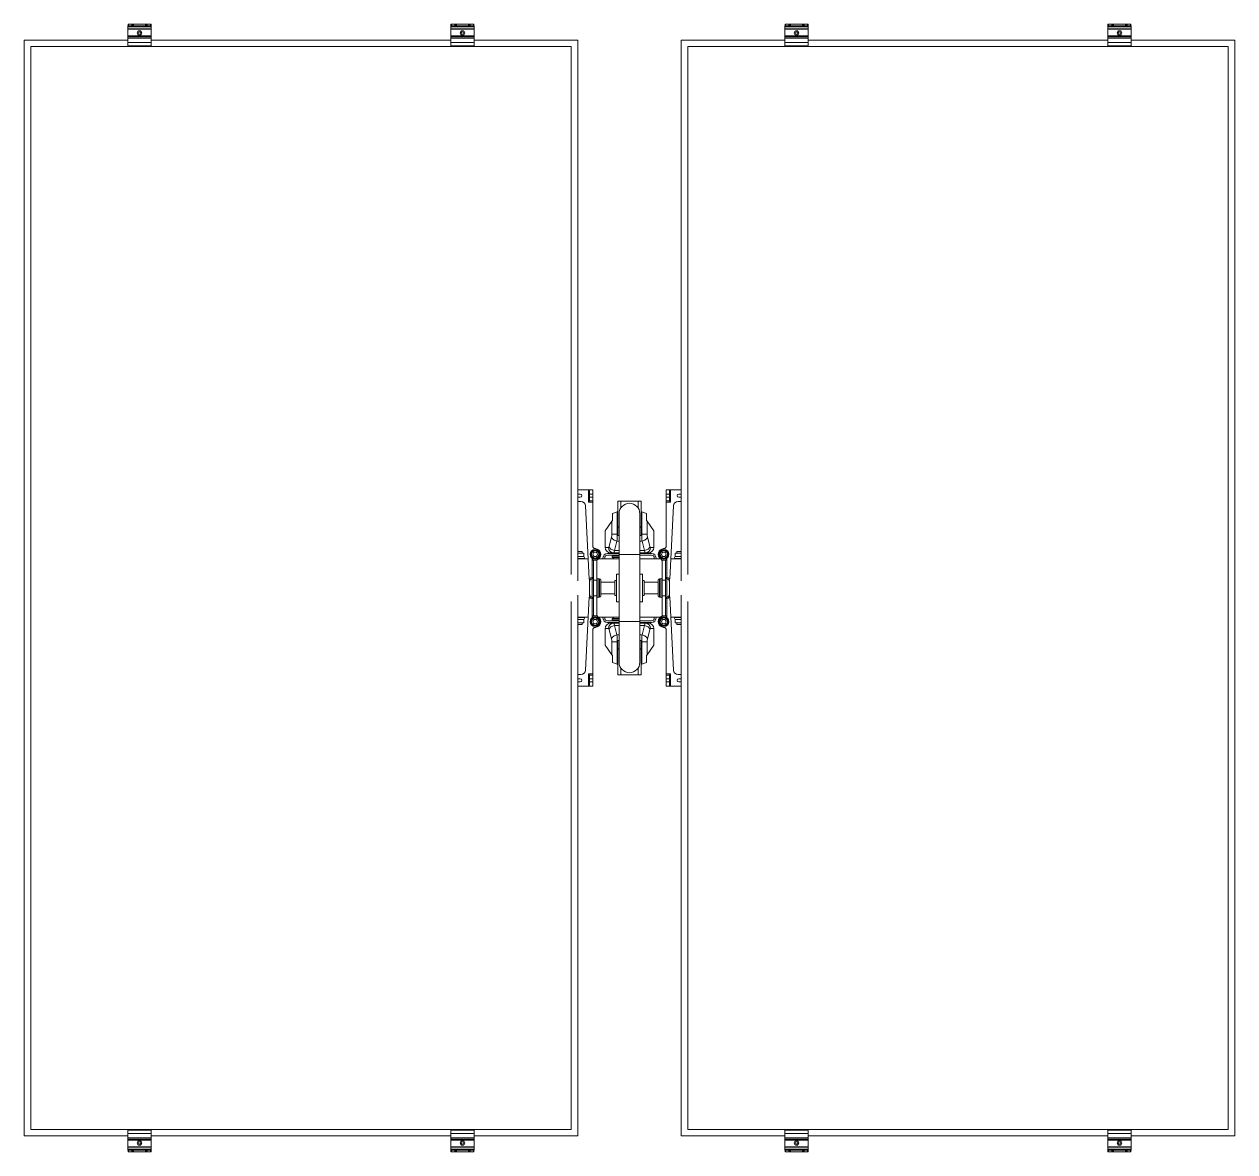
# Model space of a CAD drawing. Header units: feet. Extents: x -4 to 646, y -12 to 598.
# Drawn here: x 527.84 to 536.45, y 552.7 to 560.72 of the extents above; entities that cross this region are included whole.
import ezdxf

# ---------------------------------------------------------------- set-up
doc = ezdxf.new("R2010")
doc.units = ezdxf.units.FT
doc.header["$MEASUREMENT"] = 0

msp = doc.modelspace()

# ---------------------------------------------------------------- linework, layer by layer
at = {"color": 7, "linetype": 'Continuous', "lineweight": 15}
for p, q in [((528.58031, 560.56518), (528.58031, 560.70777)), ((528.74599, 560.70777), (528.58031, 560.70777)), ((528.74599, 560.70252), (528.58031, 560.70252)), ((528.74599, 560.68645), (528.58031, 560.68645)), ((528.58031, 560.68409), (528.74599, 560.68409)), ((528.58163, 560.72014), (528.58163, 560.70777)), ((528.74566, 560.72014), (528.58163, 560.72014)), ((528.61387, 560.70777), (528.61387, 560.72014)), ((528.71341, 560.70777), (528.71341, 560.72014)), ((528.74566, 560.70777), (528.74566, 560.72014)), ((528.74599, 560.68409), (528.74599, 560.70777)), ((528.74697, 560.69219), (528.74599, 560.69219)), ((528.74697, 560.5828), (528.74697, 560.69219)), ((530.87677, 560.56518), (530.87677, 560.70777)), ((531.04245, 560.70777), (530.87677, 560.70777)), ((531.04245, 560.70252), (530.87677, 560.70252)), ((531.04245, 560.68645), (530.87677, 560.68645)), ((530.87677, 560.68409), (531.04245, 560.68409)), ((530.87809, 560.72014), (530.87809, 560.70777)), ((531.04212, 560.72014), (530.87809, 560.72014)), ((530.91033, 560.70777), (530.91033, 560.72014)), ((531.00987, 560.70777), (531.00987, 560.72014)), ((531.04212, 560.70777), (531.04212, 560.72014)), ((531.04245, 560.68409), (531.04245, 560.70777)), ((531.04343, 560.69219), (531.04245, 560.69219)), ((531.04343, 560.5828), (531.04343, 560.69219)), ((533.25312, 560.56518), (533.25312, 560.70777)), ((533.41879, 560.70777), (533.25312, 560.70777)), ((533.41879, 560.70252), (533.25312, 560.70252)), ((533.41879, 560.68645), (533.25312, 560.68645)), ((533.25312, 560.68409), (533.41879, 560.68409)), ((533.25443, 560.72014), (533.25443, 560.70777)), ((533.41846, 560.72014), (533.25443, 560.72014)), ((533.28668, 560.70777), (533.28668, 560.72014)), ((533.38621, 560.70777), (533.38621, 560.72014)), ((533.41846, 560.70777), (533.41846, 560.72014)), ((533.41879, 560.68409), (533.41879, 560.70777)), ((533.41977, 560.69219), (533.41879, 560.69219)), ((533.41977, 560.5828), (533.41977, 560.69219)), ((535.54958, 560.56518), (535.54958, 560.70777)), ((535.71525, 560.70777), (535.54958, 560.70777)), ((535.71525, 560.70252), (535.54958, 560.70252)), ((535.71525, 560.68645), (535.54958, 560.68645)), ((535.54958, 560.68409), (535.71525, 560.68409)), ((535.55089, 560.72014), (535.55089, 560.70777)), ((535.71492, 560.72014), (535.55089, 560.72014)), ((535.58314, 560.70777), (535.58314, 560.72014)), ((535.68267, 560.70777), (535.68267, 560.72014)), ((535.71492, 560.70777), (535.71492, 560.72014)), ((535.71525, 560.68409), (535.71525, 560.70777)), ((535.71623, 560.69219), (535.71525, 560.69219)), ((535.71623, 560.5828), (535.71623, 560.69219)), ((528.58031, 560.60732), (527.84348, 560.60732)), ((527.84348, 560.60732), (527.84348, 552.81743)), ((528.74697, 560.63801), (528.58031, 560.63801)), ((528.74697, 560.63366), (528.58031, 560.63366)), ((528.58031, 560.62412), (528.74599, 560.62412)), ((528.58031, 560.62084), (528.74599, 560.62084)), ((528.58031, 560.59131), (528.74599, 560.59131)), ((528.74599, 560.56518), (528.74599, 560.62412)), ((528.74697, 560.5828), (528.74599, 560.5828)), ((530.87677, 560.60732), (528.74697, 560.60732)), ((531.04343, 560.63801), (530.87677, 560.63801)), ((531.04343, 560.63366), (530.87677, 560.63366)), ((530.87677, 560.62412), (531.04245, 560.62412)), ((530.87677, 560.62084), (531.04245, 560.62084)), ((530.87677, 560.59131), (531.04245, 560.59131)), ((531.04245, 560.56518), (531.04245, 560.62412)), ((531.04343, 560.5828), (531.04245, 560.5828)), ((531.78027, 560.60732), (531.04343, 560.60732)), ((531.78027, 556.76239), (531.78027, 560.60732)), ((533.25312, 560.60732), (532.51628, 560.60732)), ((532.51628, 560.60732), (532.51628, 556.76239)), ((533.41977, 560.63801), (533.25312, 560.63801)), ((533.41977, 560.63366), (533.25312, 560.63366)), ((533.25312, 560.62412), (533.41879, 560.62412)), ((533.25312, 560.62084), (533.41879, 560.62084)), ((533.25312, 560.59131), (533.41879, 560.59131)), ((533.41879, 560.56518), (533.41879, 560.62412)), ((533.41977, 560.5828), (533.41879, 560.5828)), ((535.54958, 560.60732), (533.41977, 560.60732)), ((535.71623, 560.63801), (535.54958, 560.63801)), ((535.71623, 560.63366), (535.54958, 560.63366)), ((535.54958, 560.62412), (535.71525, 560.62412)), ((535.54958, 560.62084), (535.71525, 560.62084)), ((535.54958, 560.59131), (535.71525, 560.59131)), ((535.71525, 560.56518), (535.71525, 560.62412)), ((535.71623, 560.5828), (535.71525, 560.5828)), ((536.45307, 560.60732), (535.71623, 560.60732)), ((536.45307, 552.81743), (536.45307, 560.60732)), ((527.88941, 560.56139), (531.73434, 560.56139)), ((527.88941, 552.86336), (527.88941, 560.56139)), ((528.58031, 560.5667), (528.74599, 560.5667)), ((528.58031, 560.56531), (528.74599, 560.56531)), ((528.58031, 560.56518), (528.74599, 560.56518)), ((530.87677, 560.5667), (531.04245, 560.5667)), ((530.87677, 560.56531), (531.04245, 560.56531)), ((530.87677, 560.56518), (531.04245, 560.56518)), ((531.73434, 560.56139), (531.73434, 556.80832)), ((532.56221, 556.80832), (532.56221, 560.56139)), ((532.56221, 560.56139), (536.40714, 560.56139)), ((533.25312, 560.5667), (533.41879, 560.5667)), ((533.25312, 560.56531), (533.41879, 560.56531)), ((533.25312, 560.56518), (533.41879, 560.56518)), ((535.54958, 560.5667), (535.71525, 560.5667)), ((535.54958, 560.56531), (535.71525, 560.56531)), ((535.54958, 560.56518), (535.71525, 560.56518)), ((536.40714, 560.56139), (536.40714, 552.86336)), ((531.88663, 557.40952), (531.78027, 557.40952)), ((531.85711, 557.32174), (531.85711, 557.40952)), ((531.86367, 557.3357), (531.86367, 557.40131)), ((531.88663, 557.40952), (531.88663, 557.01169)), ((532.4099, 557.01169), (532.4099, 557.40952)), ((532.51628, 557.40952), (532.4099, 557.40952)), ((532.43286, 557.40131), (532.43286, 557.3357)), ((532.43942, 557.40952), (532.43942, 557.32174)), ((531.78027, 557.37999), (531.79805, 557.37999)), ((531.79805, 557.35702), (531.78027, 557.35702)), ((531.80255, 557.3275), (531.78027, 557.3275)), ((531.88663, 557.32174), (531.85711, 557.32174)), ((531.86296, 557.33199), (531.88663, 557.33199)), ((531.86367, 557.37875), (531.88663, 557.37875)), ((531.88663, 557.35826), (531.86367, 557.35826)), ((532.06625, 557.33078), (532.06625, 557.08619)), ((532.06625, 557.33078), (532.23028, 557.33078)), ((532.16467, 557.31253), (532.16467, 557.31258)), ((532.23028, 557.33078), (532.23028, 557.08619)), ((532.4099, 557.37875), (532.43286, 557.37875)), ((532.43286, 557.35826), (532.4099, 557.35826)), ((532.4099, 557.33199), (532.43357, 557.33199)), ((532.43942, 557.32174), (532.4099, 557.32174)), ((532.49398, 557.3275), (532.51628, 557.3275)), ((532.49847, 557.37999), (532.51628, 557.37999)), ((532.51628, 557.35702), (532.49847, 557.35702)), ((531.86255, 556.77654), (531.83531, 557.29641)), ((532.02685, 557.24113), (532.06094, 557.25329)), ((532.02685, 557.19201), (532.02685, 557.24113)), ((532.06094, 557.25329), (532.06625, 557.25519)), ((532.06094, 557.25329), (532.06094, 557.09444)), ((532.07445, 557.24056), (532.07445, 556.18419)), ((532.22208, 556.18419), (532.22208, 557.24056)), ((532.23028, 557.25519), (532.23559, 557.25329)), ((532.23559, 557.09444), (532.23559, 557.25329)), ((532.23559, 557.25329), (532.26968, 557.24113)), ((532.26968, 557.24113), (532.26968, 557.19201)), ((532.43398, 556.77654), (532.46122, 557.29641)), ((532.02271, 557.18826), (531.97553, 557.11834)), ((532.02271, 557.09444), (532.02271, 557.18826)), ((532.27382, 557.18826), (532.27382, 557.09444)), ((532.321, 557.11834), (532.27382, 557.18826)), ((531.97439, 557.11492), (531.97439, 557.00107)), ((531.97553, 557.11834), (531.97553, 557.00107)), ((532.00291, 557.0081), (532.02065, 557.07522)), ((532.06094, 557.09444), (532.02271, 557.09444)), ((532.05888, 557.0464), (532.04114, 556.97928)), ((532.05888, 557.0464), (532.04114, 556.97928)), ((532.07445, 557.08473), (532.06652, 557.08473)), ((532.23001, 557.08473), (532.22208, 557.08473)), ((532.23559, 557.09444), (532.27382, 557.09444)), ((532.25539, 556.97928), (532.23765, 557.0464)), ((532.25539, 556.97928), (532.23765, 557.0464)), ((532.27588, 557.07522), (532.29362, 557.0081)), ((532.321, 557.11834), (532.321, 557.00107)), ((532.32214, 557.11492), (532.32214, 557.00107)), ((531.81118, 556.97119), (531.78027, 556.97119)), ((531.82287, 556.96028), (531.78027, 556.96028)), ((531.81118, 556.96028), (531.81118, 556.97119)), ((531.82418, 556.93553), (531.82418, 556.95898)), ((531.97439, 557.00107), (531.99852, 557.00107)), ((532.07445, 556.95843), (531.99243, 556.95843)), ((532.07445, 556.96171), (532.01376, 556.96171)), ((532.04888, 556.96171), (532.04888, 556.95843)), ((532.28277, 556.96171), (532.22208, 556.96171)), ((532.3041, 556.95843), (532.22208, 556.95843)), ((532.29801, 557.00107), (532.32214, 557.00107)), ((532.47235, 556.95898), (532.47235, 556.93553)), ((532.51628, 556.96028), (532.47365, 556.96028)), ((532.48535, 556.97119), (532.48535, 556.96028)), ((532.51628, 556.97119), (532.48535, 556.97119)), ((531.82418, 556.93553), (531.78027, 556.93553)), ((531.855, 556.9207), (531.78027, 556.9207)), ((531.83142, 556.92264), (531.82418, 556.93553)), ((531.88253, 556.78695), (531.88253, 556.91855)), ((531.9172, 556.9091), (531.8896, 556.9091)), ((531.89237, 556.52535), (531.89237, 556.8994)), ((531.91534, 556.90074), (531.91534, 556.52401)), ((531.92634, 556.91855), (531.92477, 556.91755)), ((532.07445, 556.9207), (531.92923, 556.9207)), ((531.95963, 556.92562), (531.95963, 556.9207)), ((531.97209, 556.9207), (531.97209, 556.92627)), ((531.99178, 556.94596), (532.07445, 556.94596)), ((532.07445, 556.93912), (532.02607, 556.93912)), ((532.07445, 556.92803), (532.02607, 556.92803)), ((532.04888, 556.94596), (532.04888, 556.93912)), ((532.22208, 556.94596), (532.30475, 556.94596)), ((532.3673, 556.9207), (532.22208, 556.9207)), ((532.32444, 556.92627), (532.32444, 556.9207)), ((532.3369, 556.9207), (532.3369, 556.92562)), ((532.37175, 556.91755), (532.37019, 556.91855)), ((532.37175, 556.91755), (532.37019, 556.91855)), ((532.40692, 556.9091), (532.37933, 556.9091)), ((532.38119, 556.52401), (532.38119, 556.90074)), ((532.40416, 556.8994), (532.40416, 556.52535)), ((532.414, 556.91855), (532.414, 556.78695)), ((532.51628, 556.9207), (532.44153, 556.9207)), ((532.47235, 556.93553), (532.46511, 556.92264)), ((532.51628, 556.93553), (532.47235, 556.93553)), ((532.07445, 556.8108), (532.05477, 556.8108)), ((532.05477, 556.8108), (532.05477, 556.61396)), ((532.24176, 556.8108), (532.22208, 556.8108)), ((532.24176, 556.8108), (532.24176, 556.61396)), ((531.86367, 556.75485), (531.86364, 556.75571)), ((531.86367, 556.66947), (531.86367, 556.75528)), ((531.89237, 556.76911), (531.91534, 556.76911)), ((531.9342, 556.77799), (531.92518, 556.77799)), ((531.94404, 556.76815), (531.94404, 556.6566)), ((532.04492, 556.75404), (531.94404, 556.75404)), ((532.04492, 556.76651), (532.04492, 556.65824)), ((532.05477, 556.76651), (532.04492, 556.76651)), ((532.2516, 556.76651), (532.24176, 556.76651)), ((532.2516, 556.76651), (532.2516, 556.65824)), ((532.35248, 556.75404), (532.2516, 556.75404)), ((532.35248, 556.6566), (532.35248, 556.76815)), ((532.37135, 556.77799), (532.36233, 556.77799)), ((532.40416, 556.76911), (532.38119, 556.76911)), ((532.43286, 556.75528), (532.43286, 556.66947)), ((531.73434, 556.61643), (531.73434, 552.86336)), ((531.78027, 552.81743), (531.78027, 556.66236)), ((531.86255, 556.64821), (531.83531, 556.12834)), ((531.88253, 556.5062), (531.88253, 556.6378)), ((531.89237, 556.65565), (531.91534, 556.65565)), ((531.92518, 556.64676), (531.9342, 556.64676)), ((531.94404, 556.67071), (532.04492, 556.67071)), ((532.04492, 556.65824), (532.05477, 556.65824)), ((532.07445, 556.61396), (532.05477, 556.61396)), ((532.24176, 556.61396), (532.22208, 556.61396)), ((532.24176, 556.65824), (532.2516, 556.65824)), ((532.2516, 556.67071), (532.35248, 556.67071)), ((532.36233, 556.64676), (532.37135, 556.64676)), ((532.40416, 556.65565), (532.38119, 556.65565)), ((532.414, 556.6378), (532.414, 556.5062)), ((532.43286, 556.6699), (532.43288, 556.66904)), ((532.43286, 556.6699), (532.43288, 556.66904)), ((532.43398, 556.64821), (532.46122, 556.12834)), ((532.51628, 556.66236), (532.51628, 552.81743)), ((532.56221, 552.86336), (532.56221, 556.61643)), ((531.78027, 556.50405), (531.855, 556.50405)), ((531.78027, 556.48922), (531.82418, 556.48922)), ((531.78027, 556.46447), (531.82287, 556.46447)), ((531.78027, 556.45356), (531.81118, 556.45356)), ((531.81118, 556.45356), (531.81118, 556.46447)), ((531.82418, 556.48922), (531.83142, 556.50211)), ((531.82418, 556.46577), (531.82418, 556.48922)), ((531.8896, 556.51565), (531.9172, 556.51565)), ((531.92477, 556.5072), (531.92634, 556.5062)), ((531.92923, 556.50405), (532.07445, 556.50405)), ((531.95963, 556.50405), (531.95963, 556.49913)), ((531.97209, 556.49848), (531.97209, 556.50405)), ((532.07445, 556.47879), (531.99178, 556.47879)), ((531.99243, 556.46633), (532.07445, 556.46633)), ((532.01376, 556.46305), (532.07445, 556.46305)), ((532.02607, 556.49672), (532.07445, 556.49672)), ((532.02607, 556.48563), (532.07445, 556.48563)), ((532.04114, 556.44548), (532.05888, 556.37835)), ((532.04888, 556.48563), (532.04888, 556.47879)), ((532.04888, 556.46633), (532.04888, 556.46305)), ((532.22208, 556.50405), (532.3673, 556.50405)), ((532.30475, 556.47879), (532.22208, 556.47879)), ((532.22208, 556.46633), (532.3041, 556.46633)), ((532.22208, 556.46305), (532.28277, 556.46305)), ((532.23765, 556.37835), (532.25539, 556.44548)), ((532.32444, 556.50405), (532.32444, 556.49848)), ((532.3369, 556.49913), (532.3369, 556.50405)), ((532.37019, 556.5062), (532.37175, 556.5072)), ((532.37019, 556.5062), (532.37175, 556.5072)), ((532.37933, 556.51565), (532.40692, 556.51565)), ((532.44153, 556.50405), (532.51628, 556.50405)), ((532.46511, 556.50211), (532.47235, 556.48922)), ((532.47235, 556.48922), (532.47235, 556.46577)), ((532.47235, 556.48922), (532.51628, 556.48922)), ((532.47365, 556.46447), (532.51628, 556.46447)), ((532.48535, 556.46447), (532.48535, 556.45356)), ((532.48535, 556.45356), (532.51628, 556.45356)), ((531.88663, 556.41307), (531.88663, 556.01524)), ((531.99852, 556.42368), (531.97439, 556.42368)), ((531.97439, 556.30983), (531.97439, 556.42368)), ((531.97553, 556.30641), (531.97553, 556.42368)), ((532.02065, 556.34953), (532.00291, 556.41665)), ((532.29362, 556.41665), (532.27588, 556.34953)), ((532.32214, 556.42368), (532.29801, 556.42368)), ((532.321, 556.30641), (532.321, 556.42368)), ((532.32214, 556.30983), (532.32214, 556.42368)), ((532.4099, 556.01524), (532.4099, 556.41307)), ((531.97553, 556.30641), (532.02271, 556.23649)), ((532.02271, 556.23649), (532.02271, 556.33031)), ((532.06094, 556.33031), (532.02271, 556.33031)), ((532.06094, 556.33031), (532.06094, 556.17146)), ((532.06625, 556.09397), (532.06625, 556.33856)), ((532.06652, 556.34002), (532.07445, 556.34002)), ((532.22208, 556.34002), (532.23001, 556.34002)), ((532.23028, 556.09397), (532.23028, 556.33856)), ((532.23559, 556.33031), (532.27382, 556.33031)), ((532.23559, 556.17146), (532.23559, 556.33031)), ((532.27382, 556.33031), (532.27382, 556.23649)), ((532.27382, 556.23649), (532.321, 556.30641)), ((532.02685, 556.18362), (532.02685, 556.23274)), ((532.06094, 556.17146), (532.02685, 556.18362)), ((532.26968, 556.18362), (532.23559, 556.17146)), ((532.26968, 556.23274), (532.26968, 556.18362)), ((531.80255, 556.09725), (531.78027, 556.09725)), ((531.85711, 556.10301), (531.88663, 556.10301)), ((531.85711, 556.01524), (531.85711, 556.10301)), ((532.06625, 556.16957), (532.06094, 556.17146)), ((532.23028, 556.09397), (532.06625, 556.09397)), ((532.13186, 556.11222), (532.13186, 556.11217)), ((532.23559, 556.17146), (532.23028, 556.16957)), ((532.4099, 556.10301), (532.43942, 556.10301)), ((532.43942, 556.10301), (532.43942, 556.01524)), ((532.49398, 556.09725), (532.51628, 556.09725)), ((531.78027, 556.06773), (531.79805, 556.06773)), ((531.79805, 556.04476), (531.78027, 556.04476)), ((531.88663, 556.01524), (531.78027, 556.01524)), ((531.88663, 556.09276), (531.86296, 556.09276)), ((531.86367, 556.02344), (531.86367, 556.08905)), ((531.86367, 556.06649), (531.88663, 556.06649)), ((531.88663, 556.046), (531.86367, 556.046)), ((532.43357, 556.09276), (532.4099, 556.09276)), ((532.4099, 556.06649), (532.43286, 556.06649)), ((532.43286, 556.046), (532.4099, 556.046)), ((532.51628, 556.01524), (532.4099, 556.01524)), ((532.43286, 556.08905), (532.43286, 556.02344)), ((532.49847, 556.06773), (532.51628, 556.06773)), ((532.51628, 556.04476), (532.49847, 556.04476)), ((531.73434, 552.86336), (527.88941, 552.86336)), ((528.58031, 552.84195), (528.58081, 552.84195)), ((528.58031, 552.84195), (528.58031, 552.73256)), ((528.74648, 552.85957), (528.58081, 552.85957)), ((528.58081, 552.85957), (528.58081, 552.80064)), ((528.74648, 552.85944), (528.58081, 552.85944)), ((528.74648, 552.85805), (528.58081, 552.85805)), ((528.74648, 552.83344), (528.58081, 552.83344)), ((528.74648, 552.85957), (528.74648, 552.80064)), ((528.74648, 552.84195), (528.74697, 552.84195)), ((528.74697, 552.84195), (528.74697, 552.73256)), ((530.87677, 552.84195), (530.87727, 552.84195)), ((530.87677, 552.84195), (530.87677, 552.73256)), ((531.04294, 552.85957), (530.87727, 552.85957)), ((530.87727, 552.85957), (530.87727, 552.80064)), ((531.04294, 552.85944), (530.87727, 552.85944)), ((531.04294, 552.85805), (530.87727, 552.85805)), ((531.04294, 552.83344), (530.87727, 552.83344)), ((531.04294, 552.85957), (531.04294, 552.80064)), ((531.04294, 552.84195), (531.04343, 552.84195)), ((531.04343, 552.84195), (531.04343, 552.73256)), ((536.40714, 552.86336), (532.56221, 552.86336)), ((533.25312, 552.84195), (533.25361, 552.84195)), ((533.25312, 552.84195), (533.25312, 552.73256)), ((533.41928, 552.85957), (533.25361, 552.85957)), ((533.25361, 552.85957), (533.25361, 552.80064)), ((533.41928, 552.85944), (533.25361, 552.85944)), ((533.41928, 552.85805), (533.25361, 552.85805)), ((533.41928, 552.83344), (533.25361, 552.83344)), ((533.41928, 552.85957), (533.41928, 552.80064)), ((533.41928, 552.84195), (533.41977, 552.84195)), ((533.41977, 552.84195), (533.41977, 552.73256)), ((535.54958, 552.84195), (535.55007, 552.84195)), ((535.54958, 552.84195), (535.54958, 552.73256)), ((535.71574, 552.85957), (535.55007, 552.85957)), ((535.55007, 552.85957), (535.55007, 552.80064)), ((535.71574, 552.85944), (535.55007, 552.85944)), ((535.71574, 552.85805), (535.55007, 552.85805)), ((535.71574, 552.83344), (535.55007, 552.83344)), ((535.71574, 552.85957), (535.71574, 552.80064)), ((535.71574, 552.84195), (535.71623, 552.84195)), ((535.71623, 552.84195), (535.71623, 552.73256)), ((527.84348, 552.81743), (528.58031, 552.81743)), ((528.58031, 552.79109), (528.74697, 552.79109)), ((528.58031, 552.78674), (528.74697, 552.78674)), ((528.74648, 552.80392), (528.58081, 552.80392)), ((528.74648, 552.80064), (528.58081, 552.80064)), ((528.74648, 552.74067), (528.58081, 552.74067)), ((528.58081, 552.74067), (528.58081, 552.71698)), ((528.58081, 552.7383), (528.74648, 552.7383)), ((528.74648, 552.74067), (528.74648, 552.71698)), ((528.74697, 552.81743), (530.87677, 552.81743)), ((530.87677, 552.79109), (531.04343, 552.79109)), ((530.87677, 552.78674), (531.04343, 552.78674)), ((531.04294, 552.80392), (530.87727, 552.80392)), ((531.04294, 552.80064), (530.87727, 552.80064)), ((531.04294, 552.74067), (530.87727, 552.74067)), ((530.87727, 552.74067), (530.87727, 552.71698)), ((530.87727, 552.7383), (531.04294, 552.7383)), ((531.04294, 552.74067), (531.04294, 552.71698)), ((531.04343, 552.81743), (531.78027, 552.81743)), ((532.51628, 552.81743), (533.25312, 552.81743)), ((533.25312, 552.79109), (533.41977, 552.79109)), ((533.25312, 552.78674), (533.41977, 552.78674)), ((533.41928, 552.80392), (533.25361, 552.80392)), ((533.41928, 552.80064), (533.25361, 552.80064)), ((533.41928, 552.74067), (533.25361, 552.74067)), ((533.25361, 552.74067), (533.25361, 552.71698)), ((533.25361, 552.7383), (533.41928, 552.7383)), ((533.41928, 552.74067), (533.41928, 552.71698)), ((533.41977, 552.81743), (535.54958, 552.81743)), ((535.54958, 552.79109), (535.71623, 552.79109)), ((535.54958, 552.78674), (535.71623, 552.78674)), ((535.71574, 552.80392), (535.55007, 552.80392)), ((535.71574, 552.80064), (535.55007, 552.80064)), ((535.71574, 552.74067), (535.55007, 552.74067)), ((535.55007, 552.74067), (535.55007, 552.71698)), ((535.55007, 552.7383), (535.71574, 552.7383)), ((535.71574, 552.74067), (535.71574, 552.71698)), ((535.71623, 552.81743), (536.45307, 552.81743)), ((528.58031, 552.73256), (528.58081, 552.73256)), ((528.58081, 552.72223), (528.74648, 552.72223)), ((528.58081, 552.71698), (528.74648, 552.71698)), ((528.58163, 552.71698), (528.58163, 552.70461)), ((528.74566, 552.70461), (528.58163, 552.70461)), ((528.61387, 552.70461), (528.61387, 552.71698)), ((528.71341, 552.70461), (528.71341, 552.71698)), ((528.74566, 552.70461), (528.74566, 552.71698)), ((528.74648, 552.73256), (528.74697, 552.73256)), ((530.87677, 552.73256), (530.87727, 552.73256)), ((530.87727, 552.72223), (531.04294, 552.72223)), ((530.87727, 552.71698), (531.04294, 552.71698)), ((530.87809, 552.71698), (530.87809, 552.70461)), ((531.04212, 552.70461), (530.87809, 552.70461)), ((530.91033, 552.70461), (530.91033, 552.71698)), ((531.00987, 552.70461), (531.00987, 552.71698)), ((531.04212, 552.70461), (531.04212, 552.71698)), ((531.04294, 552.73256), (531.04343, 552.73256)), ((533.25312, 552.73256), (533.25361, 552.73256)), ((533.25361, 552.72223), (533.41928, 552.72223)), ((533.25361, 552.71698), (533.41928, 552.71698)), ((533.25443, 552.71698), (533.25443, 552.70461)), ((533.41846, 552.70461), (533.25443, 552.70461)), ((533.28668, 552.70461), (533.28668, 552.71698)), ((533.38621, 552.70461), (533.38621, 552.71698)), ((533.41846, 552.70461), (533.41846, 552.71698)), ((533.41928, 552.73256), (533.41977, 552.73256)), ((535.54958, 552.73256), (535.55007, 552.73256)), ((535.55007, 552.72223), (535.71574, 552.72223)), ((535.55007, 552.71698), (535.71574, 552.71698)), ((535.55089, 552.71698), (535.55089, 552.70461)), ((535.71492, 552.70461), (535.55089, 552.70461)), ((535.58314, 552.70461), (535.58314, 552.71698)), ((535.68267, 552.70461), (535.68267, 552.71698)), ((535.71492, 552.70461), (535.71492, 552.71698)), ((535.71574, 552.73256), (535.71623, 552.73256))]:
    msp.add_line(p, q, dxfattribs=at)
at = {"color": 8, "linetype": 'Continuous', "lineweight": 15}
for p, q in [((528.58481, 560.70777), (528.58481, 560.72014)), ((528.60961, 560.70777), (528.60961, 560.72014)), ((528.62132, 560.70777), (528.62132, 560.72014)), ((528.70596, 560.70777), (528.70596, 560.72014)), ((528.71767, 560.70777), (528.71767, 560.72014)), ((528.74248, 560.70777), (528.74248, 560.72014)), ((530.88127, 560.70777), (530.88127, 560.72014)), ((530.90607, 560.70777), (530.90607, 560.72014)), ((530.91778, 560.70777), (530.91778, 560.72014)), ((531.00242, 560.70777), (531.00242, 560.72014)), ((531.01413, 560.70777), (531.01413, 560.72014)), ((531.03894, 560.70777), (531.03894, 560.72014)), ((533.25761, 560.70777), (533.25761, 560.72014)), ((533.28241, 560.70777), (533.28241, 560.72014)), ((533.29412, 560.70777), (533.29412, 560.72014)), ((533.37877, 560.70777), (533.37877, 560.72014)), ((533.39048, 560.70777), (533.39048, 560.72014)), ((533.41528, 560.70777), (533.41528, 560.72014)), ((535.55407, 560.70777), (535.55407, 560.72014)), ((535.57887, 560.70777), (535.57887, 560.72014)), ((535.59058, 560.70777), (535.59058, 560.72014)), ((535.67523, 560.70777), (535.67523, 560.72014)), ((535.68694, 560.70777), (535.68694, 560.72014)), ((535.71174, 560.70777), (535.71174, 560.72014)), ((528.74697, 560.60659), (528.74599, 560.60659)), ((531.04343, 560.60659), (531.04245, 560.60659)), ((533.41977, 560.60659), (533.41879, 560.60659)), ((535.71623, 560.60659), (535.71525, 560.60659)), ((532.08593, 557.33078), (532.08593, 557.2801)), ((532.2106, 557.33078), (532.2106, 557.2801)), ((532.07445, 557.0464), (532.05888, 557.0464)), ((532.06094, 557.09444), (532.06625, 557.09444)), ((532.23765, 557.0464), (532.22208, 557.0464)), ((532.23028, 557.09444), (532.23559, 557.09444)), ((531.82418, 556.95898), (531.78027, 556.95898)), ((532.04114, 556.97928), (532.07445, 556.97928)), ((532.22208, 556.97928), (532.25539, 556.97928)), ((532.51628, 556.95898), (532.47235, 556.95898)), ((531.83142, 556.92264), (531.78027, 556.92264)), ((531.88253, 556.91855), (531.89278, 556.91855)), ((531.91493, 556.91855), (531.92634, 556.91855)), ((532.07445, 556.95022), (532.22208, 556.95022)), ((532.37019, 556.91855), (532.3816, 556.91855)), ((532.40375, 556.91855), (532.414, 556.91855)), ((532.51628, 556.92264), (532.46511, 556.92264)), ((531.88367, 556.77805), (531.88253, 556.78695)), ((531.89233, 556.78695), (531.88253, 556.78695)), ((531.88367, 556.77805), (531.88253, 556.78695)), ((532.414, 556.78695), (532.40419, 556.78695)), ((532.414, 556.78695), (532.41286, 556.77805)), ((531.88376, 556.77807), (531.88376, 556.64669)), ((531.92518, 556.77799), (531.92518, 556.64676)), ((531.9342, 556.64676), (531.9342, 556.77799)), ((532.36233, 556.77799), (532.36233, 556.64676)), ((532.37135, 556.64676), (532.37135, 556.77799)), ((532.41277, 556.64669), (532.41277, 556.77807)), ((531.88253, 556.6378), (531.88367, 556.6467)), ((531.88253, 556.6378), (531.88367, 556.6467)), ((531.88253, 556.6378), (531.89233, 556.6378)), ((532.40419, 556.6378), (532.414, 556.6378)), ((532.41286, 556.6467), (532.414, 556.6378)), ((531.78027, 556.50211), (531.83142, 556.50211)), ((531.78027, 556.46577), (531.82418, 556.46577)), ((531.89278, 556.5062), (531.88253, 556.5062)), ((531.92634, 556.5062), (531.91493, 556.5062)), ((532.07445, 556.44548), (532.04114, 556.44548)), ((532.07445, 556.47453), (532.22208, 556.47453)), ((532.25539, 556.44548), (532.22208, 556.44548)), ((532.3816, 556.5062), (532.37019, 556.5062)), ((532.414, 556.5062), (532.40375, 556.5062)), ((532.46511, 556.50211), (532.51628, 556.50211)), ((532.47235, 556.46577), (532.51628, 556.46577)), ((532.05888, 556.37835), (532.07445, 556.37835)), ((532.22208, 556.37835), (532.23765, 556.37835)), ((532.06625, 556.33031), (532.06094, 556.33031)), ((532.23559, 556.33031), (532.23028, 556.33031)), ((532.08593, 556.09397), (532.08593, 556.14465)), ((532.2106, 556.09397), (532.2106, 556.14465)), ((528.58031, 552.81816), (528.58081, 552.81816)), ((528.74648, 552.81816), (528.74697, 552.81816)), ((530.87677, 552.81816), (530.87727, 552.81816)), ((531.04294, 552.81816), (531.04343, 552.81816)), ((533.25312, 552.81816), (533.25361, 552.81816)), ((533.41928, 552.81816), (533.41977, 552.81816)), ((535.54958, 552.81816), (535.55007, 552.81816)), ((535.71574, 552.81816), (535.71623, 552.81816)), ((528.58481, 552.70461), (528.58481, 552.71698)), ((528.60961, 552.70461), (528.60961, 552.71698)), ((528.62132, 552.70461), (528.62132, 552.71698)), ((528.70596, 552.70461), (528.70596, 552.71698)), ((528.71767, 552.70461), (528.71767, 552.71698)), ((528.74248, 552.70461), (528.74248, 552.71698)), ((530.88127, 552.70461), (530.88127, 552.71698)), ((530.90607, 552.70461), (530.90607, 552.71698)), ((530.91778, 552.70461), (530.91778, 552.71698)), ((531.00242, 552.70461), (531.00242, 552.71698)), ((531.01413, 552.70461), (531.01413, 552.71698)), ((531.03894, 552.70461), (531.03894, 552.71698)), ((533.25761, 552.70461), (533.25761, 552.71698)), ((533.28241, 552.70461), (533.28241, 552.71698)), ((533.29412, 552.70461), (533.29412, 552.71698)), ((533.37877, 552.70461), (533.37877, 552.71698)), ((533.39048, 552.70461), (533.39048, 552.71698)), ((533.41528, 552.70461), (533.41528, 552.71698)), ((535.55407, 552.70461), (535.55407, 552.71698)), ((535.57887, 552.70461), (535.57887, 552.71698)), ((535.59058, 552.70461), (535.59058, 552.71698)), ((535.67523, 552.70461), (535.67523, 552.71698)), ((535.68694, 552.70461), (535.68694, 552.71698)), ((535.71174, 552.70461), (535.71174, 552.71698))]:
    msp.add_line(p, q, dxfattribs=at)
at = {"color": 7, "linetype": 'Continuous', "lineweight": 15, "flags": 128}
for points in [[(532.05888, 557.0464), (532.0521, 557.04767), (532.04553, 557.0498), (532.03937, 557.05271), (532.03381, 557.05632), (532.02903, 557.06051), (532.02517, 557.06515), (532.02235, 557.07011), (532.02065, 557.07522)], [(532.23765, 557.0464), (532.24443, 557.04767), (532.251, 557.0498), (532.25716, 557.05271), (532.26272, 557.05632), (532.2675, 557.06051), (532.27136, 557.06515), (532.27418, 557.07011), (532.27588, 557.07522)], [(532.04114, 556.97928), (532.03436, 556.98055), (532.02779, 556.98268), (532.02163, 556.98559), (532.01607, 556.9892), (532.01129, 556.99339), (532.00743, 556.99803), (532.0046, 557.00299), (532.00291, 557.0081)], [(532.25539, 556.97928), (532.26217, 556.98055), (532.26874, 556.98268), (532.2749, 556.98559), (532.28046, 556.9892), (532.28524, 556.99339), (532.2891, 556.99803), (532.29192, 557.00299), (532.29362, 557.0081)], [(532.04114, 556.44548), (532.03436, 556.4442), (532.02779, 556.44207), (532.02163, 556.43916), (532.01607, 556.43555), (532.01129, 556.43136), (532.00743, 556.42672), (532.0046, 556.42176), (532.00291, 556.41665)], [(532.25539, 556.44548), (532.26217, 556.4442), (532.26874, 556.44207), (532.2749, 556.43916), (532.28046, 556.43555), (532.28524, 556.43136), (532.2891, 556.42672), (532.29192, 556.42176), (532.29362, 556.41665)], [(532.05888, 556.37835), (532.0521, 556.37708), (532.04553, 556.37495), (532.03937, 556.37204), (532.03381, 556.36843), (532.02903, 556.36424), (532.02517, 556.3596), (532.02235, 556.35464), (532.02065, 556.34953)], [(532.23765, 556.37835), (532.24443, 556.37708), (532.251, 556.37495), (532.25716, 556.37204), (532.26272, 556.36843), (532.2675, 556.36424), (532.27136, 556.3596), (532.27418, 556.35464), (532.27588, 556.34953)]]:
    msp.add_lwpolyline(points, dxfattribs=at)
at = {"color": 7, "linetype": 'Continuous', "lineweight": 15}
for centre, radius in [((528.66364, 560.65774), 0.01619), ((528.66364, 560.65774), 0.01614), ((528.66364, 560.65774), 0.0082), ((530.9601, 560.65774), 0.01619), ((530.9601, 560.65774), 0.01614), ((530.9601, 560.65774), 0.0082), ((533.33645, 560.65774), 0.01619), ((533.33645, 560.65774), 0.01614), ((533.33645, 560.65774), 0.0082), ((535.6329, 560.65774), 0.01619), ((535.6329, 560.65774), 0.01614), ((535.6329, 560.65774), 0.0082), ((531.90386, 556.95186), 0.0351), ((531.90386, 556.95186), 0.02625), ((531.90386, 556.95186), 0.0164), ((532.39267, 556.95186), 0.0351), ((532.39267, 556.95186), 0.02625), ((532.39267, 556.95186), 0.0164), ((531.90386, 556.47289), 0.0351), ((531.90386, 556.47289), 0.02625), ((531.90386, 556.47289), 0.0164), ((532.39267, 556.47289), 0.0351), ((532.39267, 556.47289), 0.02625), ((532.39267, 556.47289), 0.0164), ((528.66364, 552.76701), 0.01619), ((528.66364, 552.76701), 0.01614), ((528.66364, 552.76701), 0.0082), ((530.9601, 552.76701), 0.01619), ((530.9601, 552.76701), 0.01614), ((530.9601, 552.76701), 0.0082), ((533.33645, 552.76701), 0.01619), ((533.33645, 552.76701), 0.01614), ((533.33645, 552.76701), 0.0082), ((535.6329, 552.76701), 0.01619), ((535.6329, 552.76701), 0.01614), ((535.6329, 552.76701), 0.0082)]:
    msp.add_circle(centre, radius, dxfattribs=at)
for centre, radius, start, end in [((531.79805, 557.36851), 0.01148, 270, 90), ((531.80255, 557.29469), 0.03281, 3, 90), ((532.14826, 557.24056), 0.07381, 0, 180), ((532.49398, 557.29469), 0.03281, 90, 177), ((532.49847, 557.36851), 0.01148, 90, 270), ((531.82287, 556.95898), 0.0013, 0, 90), ((531.90386, 556.95186), 0.0292, 126.096806, 174.39508), ((531.90632, 557.01169), 0.01968, 180, 267.644716), ((531.90386, 556.95186), 0.0292, 64.315631, 114.663819), ((531.90386, 556.95186), 0.04019, 304.019959, 87.644716), ((531.90386, 556.95186), 0.0292, 6.434328, 53.526525), ((531.99243, 556.92562), 0.03281, 90, 180), ((532.01376, 557.00107), 0.03937, 180, 270), ((532.01436, 557.00054), 0.03883, 179.206342, 269.112667), ((532.03735, 557.00054), 0.03883, 179.206342, 269.112667), ((532.25918, 557.00054), 0.03883, 270.887333, 0.793658), ((532.28217, 557.00054), 0.03883, 270.887333, 0.793658), ((532.28277, 557.00107), 0.03937, 270, 0), ((532.3041, 556.92562), 0.03281, 0, 90), ((532.39267, 556.95186), 0.04019, 92.355284, 235.980041), ((532.39267, 556.95186), 0.0292, 126.096806, 174.39508), ((532.39267, 556.95186), 0.0292, 64.315631, 114.663819), ((532.39021, 557.01169), 0.01968, 272.355284, 0), ((532.39267, 556.95186), 0.0292, 6.434328, 53.526525), ((532.47365, 556.95898), 0.0013, 90, 180), ((531.83029, 556.922), 0.0013, 270, 29.342741), ((531.90386, 556.95186), 0.0292, 186.17336, 233.650516), ((531.90386, 556.95186), 0.0292, 244.849577, 294.237949), ((531.93502, 556.90074), 0.01968, 154.880495, 180), ((531.90386, 556.95186), 0.0292, 305.745003, 355.399156), ((531.99178, 556.92627), 0.01968, 90, 180), ((532.04496, 556.93357), 0.01968, 163.640298, 196.359702), ((532.02607, 556.91491), 0.01312, 26.183663, 90), ((532.30475, 556.92627), 0.01968, 0, 90), ((532.39267, 556.95186), 0.0292, 186.17336, 233.650516), ((532.36151, 556.90074), 0.01968, 0, 25.119505), ((532.39267, 556.95186), 0.0292, 244.849577, 294.237949), ((532.39267, 556.95186), 0.0292, 305.745003, 355.399156), ((532.46624, 556.922), 0.0013, 150.657259, 270), ((531.88253, 556.78783), 0.00984, 277.180756, 0), ((531.92518, 556.78783), 0.00984, 180, 270), ((532.37135, 556.78783), 0.00984, 270, 0), ((532.414, 556.78783), 0.00984, 180, 262.819244), ((531.88663, 556.75528), 0.02296, 97.180756, 180), ((531.9342, 556.76815), 0.00984, 0, 90), ((532.36233, 556.76815), 0.00984, 90, 180), ((532.4099, 556.75528), 0.02296, 0, 82.819244), ((531.88663, 556.66947), 0.02296, 180, 262.819244), ((531.88253, 556.63692), 0.00984, 0, 82.819244), ((531.92518, 556.63692), 0.00984, 90, 180), ((531.9342, 556.6566), 0.00984, 270, 0), ((532.36233, 556.6566), 0.00984, 180, 270), ((532.37135, 556.63692), 0.00984, 0, 90), ((532.414, 556.63692), 0.00984, 97.180756, 180), ((532.4099, 556.66947), 0.02296, 277.180756, 0), ((531.93502, 556.52401), 0.01968, 180, 205.119505), ((532.36151, 556.52401), 0.01968, 334.880495, 0), ((531.82287, 556.46577), 0.0013, 270, 0), ((531.83029, 556.50275), 0.0013, 330.657259, 90), ((531.90386, 556.47289), 0.0292, 126.096806, 174.39508), ((531.90386, 556.47289), 0.0292, 186.17336, 233.650516), ((531.90386, 556.47289), 0.0292, 244.849577, 294.237949), ((531.90386, 556.47289), 0.0292, 64.315631, 114.663819), ((531.90386, 556.47289), 0.04019, 272.355284, 55.980041), ((531.90386, 556.47289), 0.0292, 305.745003, 355.399156), ((531.90386, 556.47289), 0.0292, 6.434328, 53.526525), ((531.99243, 556.49913), 0.03281, 180, 270), ((531.99178, 556.49848), 0.01968, 180, 270), ((532.01376, 556.42368), 0.03937, 90, 180), ((532.01436, 556.42422), 0.03883, 90.887333, 180.793658), ((532.03735, 556.42422), 0.03883, 90.887333, 180.793658), ((532.04496, 556.49118), 0.01968, 163.640298, 196.359702), ((532.02607, 556.50984), 0.01312, 270, 333.816337), ((532.25918, 556.42422), 0.03883, 359.206342, 89.112667), ((532.28217, 556.42422), 0.03883, 359.206342, 89.112667), ((532.28277, 556.42368), 0.03937, 0, 90), ((532.3041, 556.49913), 0.03281, 270, 0), ((532.30475, 556.49848), 0.01968, 270, 0), ((532.39267, 556.47289), 0.04019, 124.019959, 267.644716), ((532.39267, 556.47289), 0.0292, 126.096806, 174.39508), ((532.39267, 556.47289), 0.0292, 186.17336, 233.650516), ((532.39267, 556.47289), 0.0292, 244.849577, 294.237949), ((532.39267, 556.47289), 0.0292, 64.315631, 114.663819), ((532.39267, 556.47289), 0.0292, 305.745003, 355.399156), ((532.39267, 556.47289), 0.0292, 6.434328, 53.526525), ((532.46624, 556.50275), 0.0013, 90, 209.342741), ((532.47365, 556.46577), 0.0013, 180, 270), ((531.90632, 556.41307), 0.01968, 92.355284, 180), ((532.39021, 556.41307), 0.01968, 0, 87.644716), ((532.14826, 556.18419), 0.07381, 180, 0), ((531.80255, 556.13006), 0.03281, 270, 357), ((532.49398, 556.13006), 0.03281, 183, 270), ((531.79805, 556.05624), 0.01148, 270, 90), ((532.49847, 556.05624), 0.01148, 90, 270)]:
    msp.add_arc(centre, radius, start, end, dxfattribs=at)
for centre, major_axis, ratio, start_param, end_param in [((531.85711, 557.40131), (0, 0.0082), 0.8, 4.712389, 6.2831853), ((532.43942, 557.40131), (0, 0.0082), 0.8, 0, 1.5707963), ((531.85711, 557.3357), (0, 0.0082), 0.8, 4.2431899, 4.712389), ((532.43942, 557.3357), (0, 0.0082), 0.8, 1.5707963, 2.0399954), ((532.06094, 557.18484), (0.03937, 0), 0.364309, 2.6179939, 2.9005235), ((532.08593, 557.1416), (0.01968, 0), 0.4444444, 2.1936229, 3.1415927), ((532.2106, 557.1416), (0.01968, 0), 0.4444444, 0, 0.9479697), ((532.23559, 557.18484), (0.03937, 0), 0.364309, 0.2410691, 0.5235988), ((532.01376, 557.11492), (0.03937, 0), 0.364309, 2.9005235, 3.1415927), ((532.01626, 557.09444), (0, 0.02625), 0.2458501, 3.8908116, 4.712389), ((532.05449, 557.09444), (0, 0.06561), 0.0983401, 3.8908116, 4.712389), ((532.08593, 557.08619), (0.01968, 0), 0.4444444, 3.1415927, 3.3090407), ((532.2106, 557.08619), (0.01968, 0), 0.4444444, 6.1157372, 6.2831853), ((532.24204, 557.09444), (0, 0.06561), 0.0983401, 1.5707963, 2.3923737), ((532.28027, 557.09444), (0, 0.02625), 0.2458501, 1.5707963, 2.3923737), ((532.28277, 557.11492), (0.03937, 0), 0.364309, 0, 0.2410691), ((531.99852, 557.02732), (0, 0.02625), 0.2458501, 3.1415927, 3.8908116), ((532.03675, 557.02732), (0, 0.06561), 0.0983401, 3.1415927, 3.8908116), ((532.25978, 557.02732), (0, 0.06561), 0.0983401, 2.3923737, 3.1415927), ((532.29801, 557.02732), (0, 0.02625), 0.2458501, 2.3923737, 3.1415927), ((531.88253, 556.8994), (0, 0.01395), 0.7053898, 4.712389, 5.4811739), ((532.414, 556.8994), (0, 0.01395), 0.7053898, 0.8020114, 1.5707963), ((531.88253, 556.52535), (0, 0.01395), 0.7053898, 3.943604, 4.712389), ((532.414, 556.52535), (0, 0.01395), 0.7053898, 1.5707963, 2.3395813), ((532.03675, 556.39743), (0, 0.06561), 0.0983401, 5.5339663, 6.2831853), ((532.25978, 556.39743), (0, 0.06561), 0.0983401, 0, 0.749219), ((531.99852, 556.39743), (0, 0.02625), 0.2458501, 5.5339663, 6.2831853), ((532.05449, 556.33031), (0, 0.06561), 0.0983401, 4.712389, 5.5339663), ((532.24204, 556.33031), (0, 0.06561), 0.0983401, 0.749219, 1.5707963), ((532.29801, 556.39743), (0, 0.02625), 0.2458501, 0, 0.749219), ((532.01376, 556.30983), (0.03937, 0), 0.364309, 3.1415927, 3.3826618), ((532.01626, 556.33031), (0, 0.02625), 0.2458501, 4.712389, 5.5339663), ((532.08593, 556.33856), (0.01968, 0), 0.4444444, 2.9741446, 3.1415927), ((532.08593, 556.28316), (0.01968, 0), 0.4444444, 3.1415927, 4.0895624), ((532.2106, 556.28316), (0.01968, 0), 0.4444444, 5.3352156, 6.2831853), ((532.2106, 556.33856), (0.01968, 0), 0.4444444, 0, 0.1674481), ((532.28027, 556.33031), (0, 0.02625), 0.2458501, 0.749219, 1.5707963), ((532.28277, 556.30983), (0.03937, 0), 0.364309, 6.0421162, 6.2831853), ((532.06094, 556.23991), (0.03937, 0), 0.364309, 3.3826618, 3.6651914), ((532.23559, 556.23991), (0.03937, 0), 0.364309, 5.7595865, 6.0421162), ((531.85711, 556.02344), (0, 0.0082), 0.8, 3.1415927, 4.712389), ((531.85711, 556.08905), (0, 0.0082), 0.8, 4.712389, 5.181588), ((532.43942, 556.08905), (0, 0.0082), 0.8, 1.1015973, 1.5707963), ((532.43942, 556.02344), (0, 0.0082), 0.8, 1.5707963, 3.1415927)]:
    msp.add_ellipse(centre, major_axis=major_axis, ratio=ratio, start_param=start_param, end_param=end_param, dxfattribs=at)
for points, knots in [([(531.86296, 557.33199), (531.86233, 557.33068), (531.86078, 557.32745), (531.85844, 557.32385), (531.85711, 557.32176), (531.85711, 557.32174)], [0, 0, 0, 0, 0.405195, 0.9962874, 1, 1, 1, 1]), ([(532.43942, 557.32174), (532.43941, 557.32176), (532.43809, 557.32385), (532.43575, 557.32745), (532.4342, 557.33068), (532.43357, 557.33199)], [0, 0, 0, 0, 0.0037126, 0.594805, 1, 1, 1, 1]), ([(531.88113, 556.96499), (531.88095, 556.96468), (531.87959, 556.96232), (531.87702, 556.95788), (531.87471, 556.95388), (531.87355, 556.95186)], [0, 0, 0, 0, 0.0700858, 0.5307822, 1, 1, 1, 1]), ([(531.8887, 556.97811), (531.88747, 556.97598), (531.88499, 556.97168), (531.88242, 556.96723), (531.88113, 556.96499)], [0, 0, 0, 0, 0.495458, 1, 1, 1, 1]), ([(531.8887, 556.97811), (531.88997, 556.97811), (531.89491, 556.97811), (531.90005, 556.97811), (531.90386, 556.97811)], [0, 0, 0, 0, 0.2575513, 1, 1, 1, 1]), ([(531.90386, 556.97811), (531.90523, 556.97811), (531.91036, 556.97811), (531.91536, 556.97811), (531.91901, 556.97811)], [0, 0, 0, 0, 0.2686336, 1, 1, 1, 1]), ([(531.92658, 556.96499), (531.9264, 556.9653), (531.92504, 556.96765), (531.92248, 556.97209), (531.92017, 556.97609), (531.91901, 556.97811)], [0, 0, 0, 0, 0.0700858, 0.5307822, 1, 1, 1, 1]), ([(531.93416, 556.95186), (531.93293, 556.95399), (531.93045, 556.9583), (531.92788, 556.96274), (531.92658, 556.96499)], [0, 0, 0, 0, 0.495458, 1, 1, 1, 1]), ([(532.36994, 556.96499), (532.36976, 556.96468), (532.3684, 556.96232), (532.36584, 556.95788), (532.36353, 556.95388), (532.36237, 556.95186)], [0, 0, 0, 0, 0.0700858, 0.5307822, 1, 1, 1, 1]), ([(532.37752, 556.97811), (532.37629, 556.97598), (532.37381, 556.97168), (532.37124, 556.96723), (532.36994, 556.96499)], [0, 0, 0, 0, 0.495458, 1, 1, 1, 1]), ([(532.37752, 556.97811), (532.37879, 556.97811), (532.38373, 556.97811), (532.38886, 556.97811), (532.39267, 556.97811)], [0, 0, 0, 0, 0.2575513, 1, 1, 1, 1]), ([(532.39267, 556.97811), (532.39405, 556.97811), (532.39918, 556.97811), (532.40417, 556.97811), (532.40783, 556.97811)], [0, 0, 0, 0, 0.2686336, 1, 1, 1, 1]), ([(532.4154, 556.96499), (532.41522, 556.9653), (532.41386, 556.96765), (532.4113, 556.97209), (532.40899, 556.97609), (532.40783, 556.97811)], [0, 0, 0, 0, 0.0700858, 0.5307822, 1, 1, 1, 1]), ([(532.42298, 556.95186), (532.42175, 556.95399), (532.41926, 556.9583), (532.4167, 556.96274), (532.4154, 556.96499)], [0, 0, 0, 0, 0.495458, 1, 1, 1, 1]), ([(531.87355, 556.95186), (531.87478, 556.94973), (531.87726, 556.94543), (531.87983, 556.94098), (531.88113, 556.93874)], [0, 0, 0, 0, 0.495458, 1, 1, 1, 1]), ([(531.88113, 556.93874), (531.88131, 556.93843), (531.88267, 556.93607), (531.88523, 556.93163), (531.88754, 556.92764), (531.8887, 556.92562)], [0, 0, 0, 0, 0.0700858, 0.5307822, 1, 1, 1, 1]), ([(531.88253, 556.91855), (531.88254, 556.91854), (531.88362, 556.91714), (531.88618, 556.91387), (531.88836, 556.91083), (531.8896, 556.9091)], [0, 0, 0, 0, 0.0037768, 0.4323237, 1, 1, 1, 1]), ([(531.8887, 556.92562), (531.88997, 556.92562), (531.89491, 556.92562), (531.90005, 556.92562), (531.90386, 556.92562)], [0, 0, 0, 0, 0.2575513, 1, 1, 1, 1]), ([(531.90386, 556.92562), (531.90523, 556.92562), (531.91036, 556.92562), (531.91536, 556.92562), (531.91901, 556.92562)], [0, 0, 0, 0, 0.2686336, 1, 1, 1, 1]), ([(531.92477, 556.91755), (531.92331, 556.91648), (531.92036, 556.91435), (531.91816, 556.91107), (531.91734, 556.90939), (531.9172, 556.9091)], [0, 0, 0, 0, 0.451634, 0.9058386, 1, 1, 1, 1]), ([(531.91901, 556.92562), (531.92024, 556.92775), (531.92272, 556.93205), (531.92529, 556.9365), (531.92658, 556.93874)], [0, 0, 0, 0, 0.495458, 1, 1, 1, 1]), ([(531.92658, 556.93874), (531.92676, 556.93905), (531.92812, 556.94141), (531.93069, 556.94585), (531.933, 556.94985), (531.93416, 556.95186)], [0, 0, 0, 0, 0.0700858, 0.5307822, 1, 1, 1, 1]), ([(532.36237, 556.95186), (532.3636, 556.94973), (532.36608, 556.94543), (532.36865, 556.94098), (532.36994, 556.93874)], [0, 0, 0, 0, 0.495458, 1, 1, 1, 1]), ([(532.36994, 556.93874), (532.37012, 556.93843), (532.37148, 556.93607), (532.37405, 556.93163), (532.37636, 556.92764), (532.37752, 556.92562)], [0, 0, 0, 0, 0.0700858, 0.5307822, 1, 1, 1, 1]), ([(532.37933, 556.9091), (532.37862, 556.91039), (532.37722, 556.91296), (532.37433, 556.91585), (532.37236, 556.91715), (532.37175, 556.91755)], [0, 0, 0, 0, 0.4092703, 0.8171797, 1, 1, 1, 1]), ([(532.37752, 556.92562), (532.37879, 556.92562), (532.38373, 556.92562), (532.38886, 556.92562), (532.39267, 556.92562)], [0, 0, 0, 0, 0.2575513, 1, 1, 1, 1]), ([(532.39267, 556.92562), (532.39405, 556.92562), (532.39918, 556.92562), (532.40417, 556.92562), (532.40783, 556.92562)], [0, 0, 0, 0, 0.2686336, 1, 1, 1, 1]), ([(532.40692, 556.9091), (532.40817, 556.91083), (532.41035, 556.91387), (532.4129, 556.91714), (532.41399, 556.91854), (532.414, 556.91855)], [0, 0, 0, 0, 0.5676763, 0.9962232, 1, 1, 1, 1]), ([(532.40783, 556.92562), (532.40906, 556.92775), (532.41154, 556.93205), (532.41411, 556.9365), (532.4154, 556.93874)], [0, 0, 0, 0, 0.495458, 1, 1, 1, 1]), ([(532.4154, 556.93874), (532.41558, 556.93905), (532.41694, 556.94141), (532.41951, 556.94585), (532.42181, 556.94985), (532.42298, 556.95186)], [0, 0, 0, 0, 0.0700858, 0.5307822, 1, 1, 1, 1]), ([(531.86255, 556.77654), (531.86279, 556.7768), (531.86551, 556.77972), (531.87179, 556.7845), (531.87895, 556.78613), (531.88253, 556.78695)], [0, 0, 0, 0, 0.0456131, 0.5227647, 1, 1, 1, 1]), ([(532.414, 556.78695), (532.41762, 556.78616), (532.42521, 556.78451), (532.43097, 556.77928), (532.43398, 556.77654)], [0, 0, 0, 0, 0.4775689, 1, 1, 1, 1]), ([(531.86364, 556.75571), (531.86357, 556.75719), (531.86341, 556.76018), (531.86309, 556.76623), (531.8628, 556.77182), (531.86259, 556.77575), (531.86255, 556.77654)], [0, 0, 0, 0, 0.2389722, 0.4836673, 0.8952769, 1, 1, 1, 1]), ([(532.43398, 556.77654), (532.43384, 556.77401), (532.4335, 556.76748), (532.43314, 556.76058), (532.43293, 556.75654), (532.43288, 556.75571)], [0, 0, 0, 0, 0.3341135, 0.8629313, 1, 1, 1, 1]), ([(531.86255, 556.64821), (531.86269, 556.65074), (531.86303, 556.65727), (531.86339, 556.66417), (531.8636, 556.66821), (531.86364, 556.66904)], [0, 0, 0, 0, 0.3341135, 0.8629313, 1, 1, 1, 1]), ([(531.88253, 556.6378), (531.87891, 556.63859), (531.87132, 556.64024), (531.86556, 556.64547), (531.86255, 556.64821)], [0, 0, 0, 0, 0.4775689, 1, 1, 1, 1]), ([(532.43398, 556.64821), (532.43374, 556.64795), (532.43102, 556.64503), (532.42474, 556.64025), (532.41758, 556.63862), (532.414, 556.6378)], [0, 0, 0, 0, 0.0456131, 0.5227647, 1, 1, 1, 1]), ([(532.43288, 556.66904), (532.43296, 556.66756), (532.43312, 556.66458), (532.43343, 556.65852), (532.43373, 556.65293), (532.43393, 556.649), (532.43398, 556.64821)], [0, 0, 0, 0, 0.2389722, 0.4836673, 0.8952769, 1, 1, 1, 1]), ([(531.88113, 556.48601), (531.88095, 556.4857), (531.87959, 556.48334), (531.87702, 556.4789), (531.87471, 556.4749), (531.87355, 556.47289)], [0, 0, 0, 0, 0.0700858, 0.5307822, 1, 1, 1, 1]), ([(531.87355, 556.47289), (531.87478, 556.47076), (531.87726, 556.46646), (531.87983, 556.46201), (531.88113, 556.45977)], [0, 0, 0, 0, 0.495458, 1, 1, 1, 1]), ([(531.8887, 556.49913), (531.88747, 556.497), (531.88499, 556.4927), (531.88242, 556.48825), (531.88113, 556.48601)], [0, 0, 0, 0, 0.495458, 1, 1, 1, 1]), ([(531.88113, 556.45977), (531.88131, 556.45945), (531.88267, 556.4571), (531.88523, 556.45266), (531.88754, 556.44866), (531.8887, 556.44664)], [0, 0, 0, 0, 0.0700858, 0.5307822, 1, 1, 1, 1]), ([(531.8896, 556.51565), (531.88836, 556.51392), (531.88618, 556.51088), (531.88362, 556.50761), (531.88254, 556.50621), (531.88253, 556.5062)], [0, 0, 0, 0, 0.5676763, 0.9962232, 1, 1, 1, 1]), ([(531.8887, 556.49913), (531.88997, 556.49913), (531.89491, 556.49913), (531.90005, 556.49913), (531.90386, 556.49913)], [0, 0, 0, 0, 0.2575513, 1, 1, 1, 1]), ([(531.8887, 556.44664), (531.88997, 556.44664), (531.89491, 556.44664), (531.90005, 556.44664), (531.90386, 556.44664)], [0, 0, 0, 0, 0.2575513, 1, 1, 1, 1]), ([(531.90386, 556.49913), (531.90523, 556.49913), (531.91036, 556.49913), (531.91536, 556.49913), (531.91901, 556.49913)], [0, 0, 0, 0, 0.2686336, 1, 1, 1, 1]), ([(531.90386, 556.44664), (531.90523, 556.44664), (531.91036, 556.44664), (531.91536, 556.44664), (531.91901, 556.44664)], [0, 0, 0, 0, 0.2686336, 1, 1, 1, 1]), ([(531.9172, 556.51565), (531.9179, 556.51436), (531.91931, 556.51179), (531.9222, 556.5089), (531.92417, 556.5076), (531.92477, 556.5072)], [0, 0, 0, 0, 0.4092703, 0.8171797, 1, 1, 1, 1]), ([(531.92658, 556.48601), (531.9264, 556.48632), (531.92504, 556.48868), (531.92248, 556.49312), (531.92017, 556.49712), (531.91901, 556.49913)], [0, 0, 0, 0, 0.0700858, 0.5307822, 1, 1, 1, 1]), ([(531.91901, 556.44664), (531.92024, 556.44877), (531.92272, 556.45308), (531.92529, 556.45752), (531.92658, 556.45977)], [0, 0, 0, 0, 0.495458, 1, 1, 1, 1]), ([(531.93416, 556.47289), (531.93293, 556.47502), (531.93045, 556.47932), (531.92788, 556.48377), (531.92658, 556.48601)], [0, 0, 0, 0, 0.495458, 1, 1, 1, 1]), ([(531.92658, 556.45977), (531.92676, 556.46008), (531.92812, 556.46243), (531.93069, 556.46687), (531.933, 556.47087), (531.93416, 556.47289)], [0, 0, 0, 0, 0.0700858, 0.5307822, 1, 1, 1, 1]), ([(532.36994, 556.48601), (532.36976, 556.4857), (532.3684, 556.48334), (532.36584, 556.4789), (532.36353, 556.4749), (532.36237, 556.47289)], [0, 0, 0, 0, 0.0700858, 0.5307822, 1, 1, 1, 1]), ([(532.36237, 556.47289), (532.3636, 556.47076), (532.36608, 556.46646), (532.36865, 556.46201), (532.36994, 556.45977)], [0, 0, 0, 0, 0.495458, 1, 1, 1, 1]), ([(532.37752, 556.49913), (532.37629, 556.497), (532.37381, 556.4927), (532.37124, 556.48825), (532.36994, 556.48601)], [0, 0, 0, 0, 0.495458, 1, 1, 1, 1]), ([(532.36994, 556.45977), (532.37012, 556.45945), (532.37148, 556.4571), (532.37405, 556.45266), (532.37636, 556.44866), (532.37752, 556.44664)], [0, 0, 0, 0, 0.0700858, 0.5307822, 1, 1, 1, 1]), ([(532.37175, 556.5072), (532.37322, 556.50827), (532.37617, 556.5104), (532.37837, 556.51368), (532.37919, 556.51536), (532.37933, 556.51565)], [0, 0, 0, 0, 0.451634, 0.9058386, 1, 1, 1, 1]), ([(532.37752, 556.49913), (532.37879, 556.49913), (532.38373, 556.49913), (532.38886, 556.49913), (532.39267, 556.49913)], [0, 0, 0, 0, 0.2575513, 1, 1, 1, 1]), ([(532.37752, 556.44664), (532.37879, 556.44664), (532.38373, 556.44664), (532.38886, 556.44664), (532.39267, 556.44664)], [0, 0, 0, 0, 0.2575513, 1, 1, 1, 1]), ([(532.39267, 556.49913), (532.39405, 556.49913), (532.39918, 556.49913), (532.40417, 556.49913), (532.40783, 556.49913)], [0, 0, 0, 0, 0.2686336, 1, 1, 1, 1]), ([(532.39267, 556.44664), (532.39405, 556.44664), (532.39918, 556.44664), (532.40417, 556.44664), (532.40783, 556.44664)], [0, 0, 0, 0, 0.2686336, 1, 1, 1, 1]), ([(532.414, 556.5062), (532.41399, 556.50621), (532.4129, 556.50761), (532.41035, 556.51088), (532.40817, 556.51392), (532.40692, 556.51565)], [0, 0, 0, 0, 0.0037768, 0.4323237, 1, 1, 1, 1]), ([(532.4154, 556.48601), (532.41522, 556.48632), (532.41386, 556.48868), (532.4113, 556.49312), (532.40899, 556.49712), (532.40783, 556.49913)], [0, 0, 0, 0, 0.0700858, 0.5307822, 1, 1, 1, 1]), ([(532.40783, 556.44664), (532.40906, 556.44877), (532.41154, 556.45308), (532.41411, 556.45752), (532.4154, 556.45977)], [0, 0, 0, 0, 0.495458, 1, 1, 1, 1]), ([(532.42298, 556.47289), (532.42175, 556.47502), (532.41926, 556.47932), (532.4167, 556.48377), (532.4154, 556.48601)], [0, 0, 0, 0, 0.495458, 1, 1, 1, 1]), ([(532.4154, 556.45977), (532.41558, 556.46008), (532.41694, 556.46243), (532.41951, 556.46687), (532.42181, 556.47087), (532.42298, 556.47289)], [0, 0, 0, 0, 0.0700858, 0.5307822, 1, 1, 1, 1]), ([(531.85711, 556.10301), (531.85711, 556.10299), (531.85844, 556.1009), (531.86078, 556.0973), (531.86233, 556.09407), (531.86296, 556.09276)], [0, 0, 0, 0, 0.0037126, 0.594805, 1, 1, 1, 1]), ([(532.43357, 556.09276), (532.4342, 556.09407), (532.43575, 556.0973), (532.43809, 556.1009), (532.43941, 556.10299), (532.43942, 556.10301)], [0, 0, 0, 0, 0.405195, 0.9962874, 1, 1, 1, 1])]:
    msp.add_open_spline(points, degree=3, knots=knots, dxfattribs=at)

doc.saveas('drawing.dxf')
